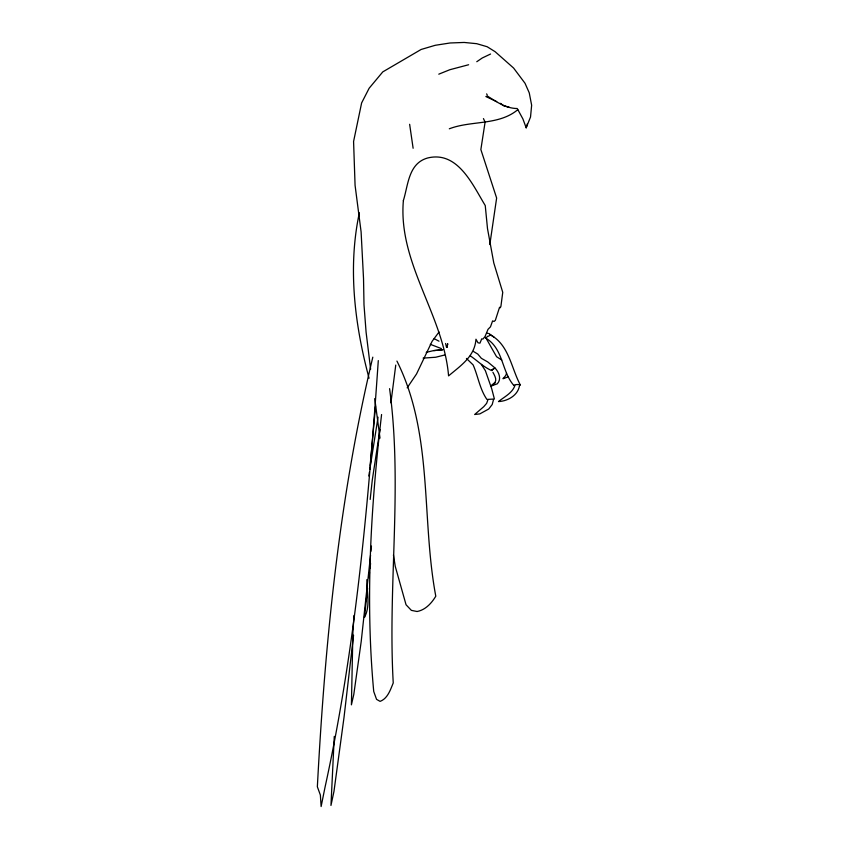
<?xml version="1.0" encoding="UTF-8"?>
<svg xmlns="http://www.w3.org/2000/svg" width="849" height="849" viewBox="0 0 849 849"><rect width="100%" height="100%" fill="white"/><g stroke="black" fill="none" stroke-linecap="round" stroke-linejoin="round"><path stroke-width="1.27" d="M334.273 736.401L330.961 805.446L333.975 791.364L344.025 717.32L353.555 635.201M354.001 615.451L352.897 632.558L351.412 704.84L353.8 694.418L361.207 641.504L370.557 555.193M378.293 360.592C368.424 503.584 355.71 646.874 325.05 787.14L321.124 806.55L320.37 795.025L317.356 786.779C324.987 642.513 339.154 497.917 372.817 357.164M370.164 465.273L375.502 406.406M370.939 551.288L371.448 546.077M370.015 568.575L370.567 563.418M370.175 499.435L372.287 480.046L379.959 429.573M381.583 414.524C370.886 506.354 365.176 599.245 373.73 691.5L376.553 699.353L380.097 701.37C387.675 698.547 390.402 689.812 393.236 682.957C387.685 584.919 402.797 486.297 389.585 388.651M367.585 588.272L364.454 617.361C370.769 605.868 366.619 591.965 366.874 579.612M368.88 577.766L369.527 572.523M390.911 402.872L395.761 365.07M368.869 476.034L369.411 472.097M489.831 244.523L496.633 198.029L480.863 149.551L485.097 122.118L483.452 118.595M369.793 469.476L378.038 417.199M514.441 385.722C512.446 384.215 522.093 384.045 519.609 385.595M447.03 347.23L447.71 343.728L447.03 347.241M359.36 212.791C347.623 267.637 354.712 324.583 369.05 378.24M493.502 399.677L492.208 404.517L488.716 409.016L479.812 413.898L474.655 414.503L483.76 406.682L486.636 403.349L487.91 399.858M496.686 101.593L485.893 96.553L487.347 96.011C496.453 101.827 506.004 108.47 517.253 108.534L522.91 118.956L526.178 127.806L527.388 123.774M519.429 385.955C517.837 395.507 507.437 401.206 498.49 401.577C504.306 396.791 512.287 393.183 514.887 385.605M506.492 373.082C506.375 377.529 497.747 380.914 507.702 376.988L507.999 376.669M526.178 127.806L530.529 117.003L531.644 105.223L529.245 92.828L525.011 83.255L513.581 68.026L495.116 51.693L487.167 46.737L476.724 43.692L464.18 42.45L450.087 42.981L435.25 45.294L421.104 49.475L382.782 71.889L369.145 88.243L361.621 102.941L353.577 141.496L355.073 185.315L361.101 231.873L363.531 278.61L363.998 304.78L366.089 332.161L370.631 369.209M407.17 387.834L416.541 373.963L432.099 341.33L439.039 332.001M487.835 336.172L485.851 338.072L485.373 337.393M492.07 370.026L491.603 370.535C483.484 367.023 477.467 360.74 470.314 355.858M488.748 336.151L489.438 335.514M495.094 368.095C498.925 372.233 501.823 379.047 497.281 383.812L491.104 386.03L494.925 382.517C497.047 379.439 494.702 375.693 492.898 372.255M491.115 386.019L494.946 382.772L491.263 386.104M492.346 370.037L491.518 370.461L494.84 367.819L487.751 361.95L481.341 358.31L477.785 354.065L473.211 351.316M476.777 61.722L482.264 57.976L490.563 54.028M517.794 109.701C498.639 125.684 471.407 120.293 449.312 128.793M492.314 369.602L494.702 368.222M466.441 358.427L473.137 364.921C478.114 376.33 479.759 389.107 486.912 399.433L494.415 399.019L491.762 388.906L485.384 370.695L481.383 364.454M438.784 74.171L449.821 69.724L468.627 64.747M444.547 355.031L435.739 357.238L423.12 358.119M426.219 352.346L433.489 350.626L442.711 349.724M442.753 349.724L433.701 350.605M486.891 333.328L487.952 333.243M446.489 347.252L445.598 343.463M509.23 107.25L503.457 105.711L500.496 103.334M430.284 344.323L441.406 348.599M434.168 338.666L438.997 341.202M501.791 360.04L496.601 356.739C493.089 350.733 489.915 344.927 486.541 339.038M489.533 334.485C508.88 343.93 511.077 367.734 520.352 385.022M488.886 333.508L493.991 337.127M485.458 337.944C503.457 348.164 501.377 371.268 513.857 385.478M486.615 93.878L487.209 94.908M396.929 361.08C433.457 434.189 421.136 518.123 435.792 596.21C431.589 603.215 425.455 609.932 417.092 611.513L411.372 610.367L406.045 604.753L395.263 566.41L393.437 554.959M413.123 148.267L409.642 124.304M374.749 398.595L380.002 438.137M403.381 200.534C397.894 263.084 443.475 314.905 448.58 375.884C460.593 365.707 474.814 356.506 475.96 339.218L477.998 342.794L479.94 343.145L481.744 338.847L482.89 339.112L485.023 336.565L488.016 329.316L490.478 326.823L492.6 320.911L494.065 321.463L495.338 320.349L499.573 307.232L500.305 307.762L500.91 306.351L502.746 292.332L493.789 262.957L487.496 228.593L485.246 205.554C472.66 184.88 457.781 150.506 427.556 158.01C408.454 163.422 408.252 184.88 403.381 200.534"/></g></svg>
